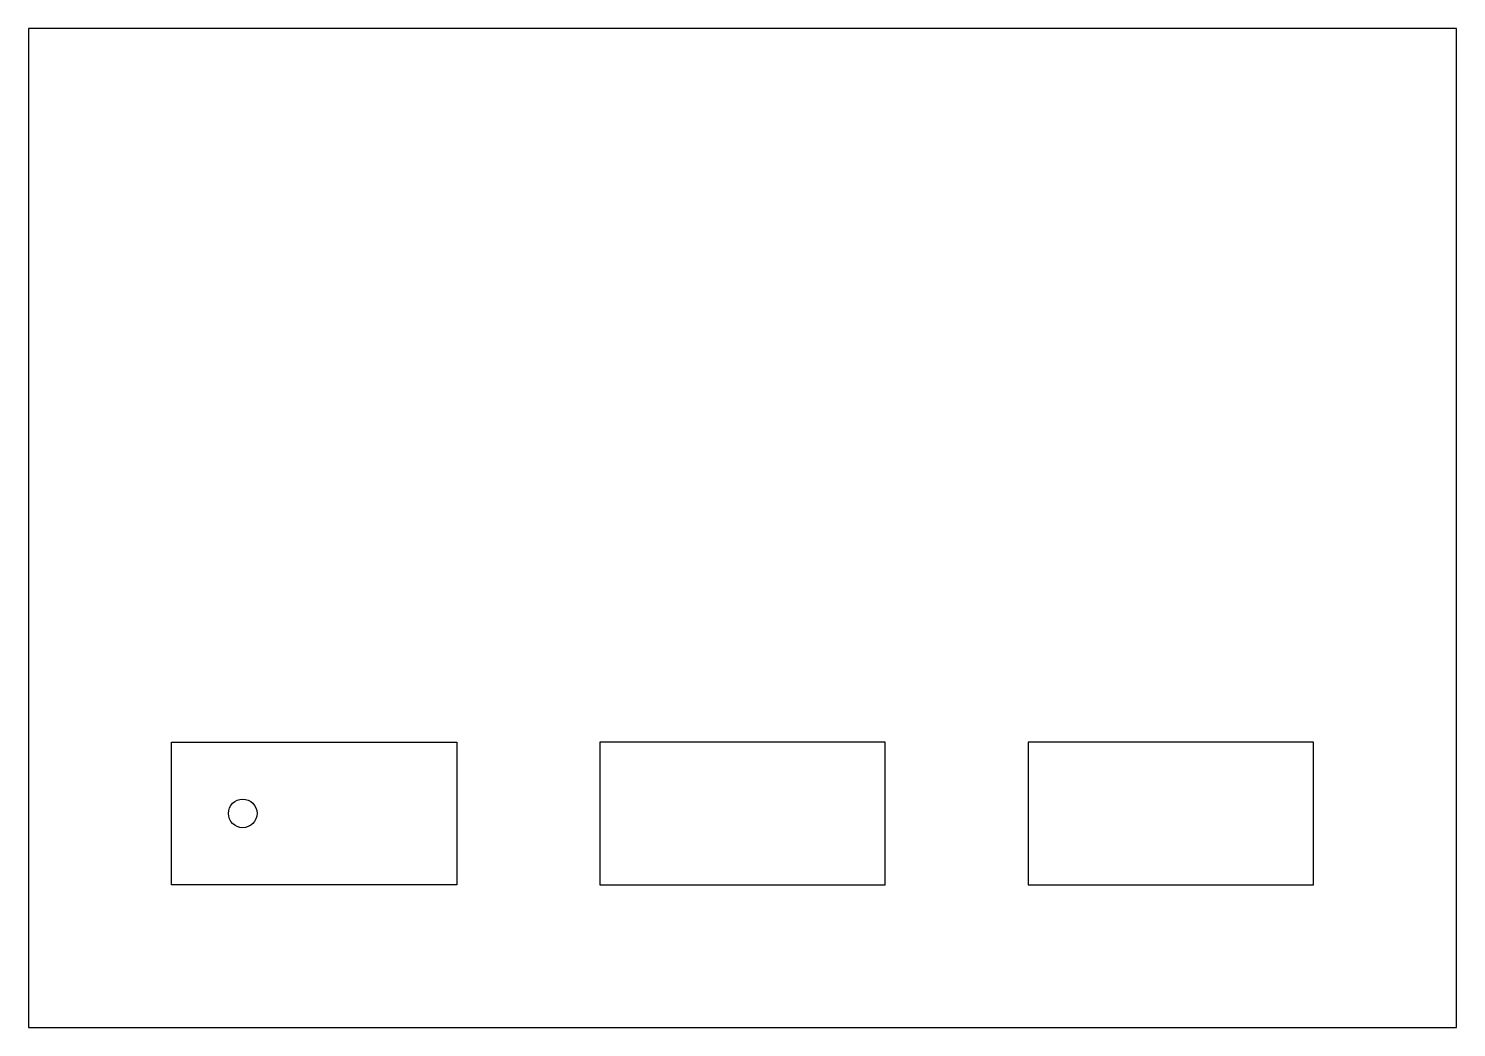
# Model space of a CAD drawing. Header units: millimetres. Extents: x 0 to 100, y 0 to 70.
import ezdxf

# ---------------------------------------------------------------- set-up
doc = ezdxf.new("R2010")
doc.units = ezdxf.units.MM
for name, color, linetype, true_color in [('COMMON', 5, 'CONTINUOUS', 0x0000ff), ('CUT', 7, 'CONTINUOUS', 0x000000), ('LEADIN', 1, 'CONTINUOUS', 0xff0000), ('SHEET', 30, 'CONTINUOUS', 0xf36926)]:
    doc.layers.add(name, color=color, linetype=linetype, true_color=true_color)

msp = doc.modelspace()

# ---------------------------------------------------------------- linework, layer by layer
at = {"layer": 'COMMON'}
for p, q in [((60, 20), (40, 20)), ((40, 20), (40, 10)), ((60, 10), (60, 20)), ((40, 10), (60, 10))]:
    msp.add_line(p, q, dxfattribs=at)
at = {"layer": 'CUT'}
for p, q in [((10, 20), (30, 20)), ((10, 10), (10, 20)), ((30, 20), (30, 10)), ((30, 10), (10, 10))]:
    msp.add_line(p, q, dxfattribs=at)
msp.add_circle((15, 15), 1, dxfattribs=at)
at = {"layer": 'LEADIN'}
for p, q in [((90, 20), (70, 20)), ((70, 20), (70, 10)), ((90, 10), (90, 20)), ((70, 10), (90, 10))]:
    msp.add_line(p, q, dxfattribs=at)
at = {"layer": 'SHEET'}
for p, q in [((100, 70), (0, 70)), ((0, 70), (0, 0)), ((100, 0), (100, 70)), ((0, 0), (100, 0))]:
    msp.add_line(p, q, dxfattribs=at)

doc.saveas('drawing.dxf')
